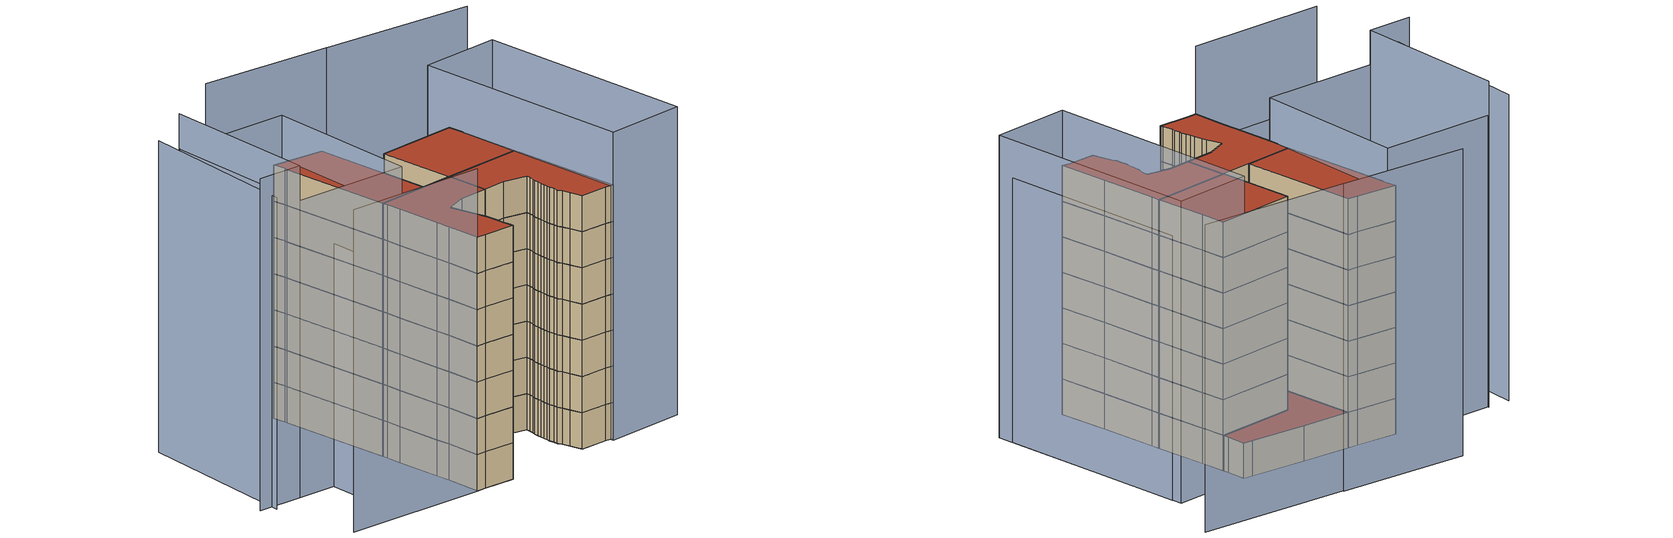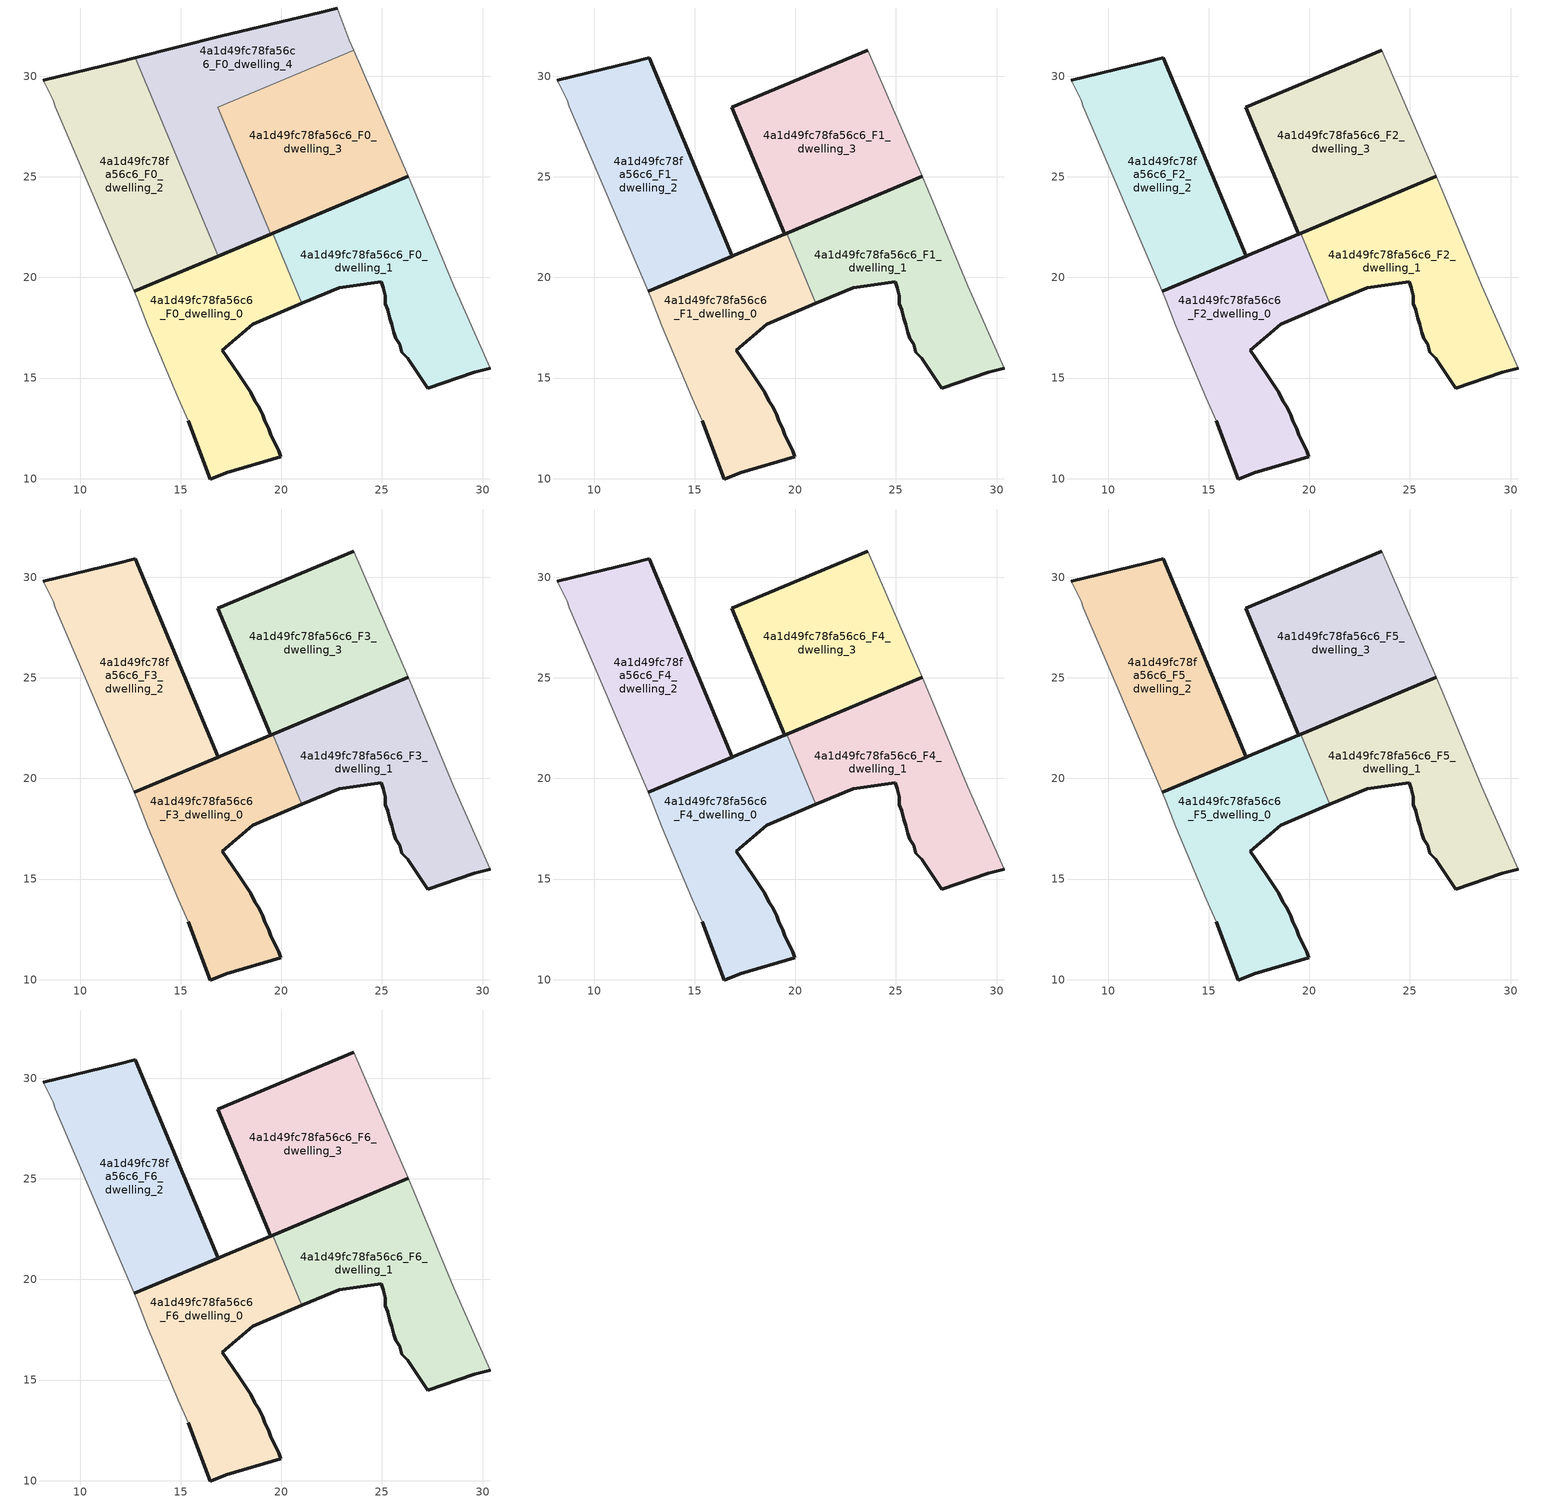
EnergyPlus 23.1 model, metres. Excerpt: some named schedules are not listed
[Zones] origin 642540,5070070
4a1d49fc78fa56c6_F0_dwelling_0
 floor ground (EU_floor_Construction): 19.97,11.08 19.87,11.38 19.47,12.18 19.37,12.48 19.17,12.88 19.07,13.18 18.87,13.58 18.67,13.88 18.47,14.29 18.07,14.88 17.87,15.18 17.07,16.39 18.57,17.69 21.03,18.71 19.57,22.2 12.69,19.32 12.87,18.89 13.37,17.59 14.87,13.99 15.37,12.88 16.47,9.98 17.27,10.28 z0
 wall outside (EU_wall_Construction): 21.03,18.71 18.57,17.69 17.07,16.39 17.87,15.18 18.07,14.88 18.47,14.29 18.67,13.88 18.87,13.58 19.07,13.18 19.17,12.88 19.37,12.48 19.47,12.18 19.87,11.38 19.97,11.08 17.27,10.28 16.47,9.98 15.37,12.88 / 12.69,19.32 19.57,22.2 z0:3
 wall to 4a1d49fc78fa56c6_F0_dwelling_1 (EU_wall_Construction): 19.57,22.2 21.03,18.71 z0:3
 wall adiabatic (EU_wall_Construction): 15.37,12.88 14.87,13.99 13.37,17.59 12.87,18.89 12.69,19.32 z0:3
4a1d49fc78fa56c6_F0_dwelling_1
 floor ground (EU_floor_Construction): 30.38,15.48 28.58,19.59 26.58,24.39 26.31,25.02 19.57,22.2 21.03,18.71 22.88,19.49 24.98,19.79 25.08,19.49 25.18,19.09 25.18,18.69 25.28,18.38 25.38,17.99 25.48,17.68 25.58,17.29 25.68,16.99 25.88,16.68 25.98,16.28 26.28,15.98 26.68,15.38 27.28,14.48 29.58,15.28 z0
 wall outside (EU_wall_Construction): 30.38,15.48 29.58,15.28 27.28,14.48 26.68,15.38 26.28,15.98 25.98,16.28 25.88,16.68 25.68,16.99 25.58,17.29 25.48,17.68 25.38,17.99 25.28,18.38 25.18,18.69 25.18,19.09 25.08,19.49 24.98,19.79 22.88,19.49 21.03,18.71 / 19.57,22.2 26.31,25.02 z0:3
 wall adiabatic (EU_wall_Construction): 26.31,25.02 26.58,24.39 28.58,19.59 30.38,15.48 z0:3
4a1d49fc78fa56c6_F0_dwelling_2
 floor ground (EU_floor_Construction): 16.87,21.07 12.74,30.92 11.87,30.7 8.17,29.8 8.67,28.8 8.77,28.5 12.69,19.32 z0
 wall outside (EU_wall_Construction): 16.87,21.07 12.69,19.32 / 8.17,29.8 11.87,30.7 12.74,30.92 z0:3
 wall to 4a1d49fc78fa56c6_F0_dwelling_4 (EU_wall_Construction): 12.74,30.92 16.87,21.07 z0:3
 wall adiabatic (EU_wall_Construction): 12.69,19.32 8.77,28.5 8.67,28.8 8.17,29.8 z0:3
4a1d49fc78fa56c6_F0_dwelling_3
 floor ground (EU_floor_Construction): 26.31,25.02 24.48,29.29 23.6,31.3 16.83,28.47 19.47,22.16 z0
 wall outside (EU_wall_Construction): 26.31,25.02 19.47,22.16 z0:3
 wall to 4a1d49fc78fa56c6_F0_dwelling_4 (EU_wall_Construction): 19.47,22.16 16.83,28.47 23.6,31.3 z0:3
 wall adiabatic (EU_wall_Construction): 23.6,31.3 24.48,29.29 26.31,25.02 z0:3
4a1d49fc78fa56c6_F0_dwelling_4
 floor ground (EU_floor_Construction): 19.47,22.16 16.83,28.47 23.6,31.3 23.38,31.8 22.78,33.4 21.98,33.2 16.97,32 12.74,30.92 16.87,21.07 z0
 wall outside (EU_wall_Construction): 19.47,22.16 16.87,21.07 / 12.74,30.92 16.97,32 21.98,33.2 22.78,33.4 z0:3
 wall adiabatic (EU_wall_Construction): 22.78,33.4 23.38,31.8 23.6,31.3 z0:3
 roof outside (EU_roof_Construction): 22.78,33.4 23.38,31.8 23.6,31.3 16.83,28.47 19.47,22.16 16.87,21.07 12.74,30.92 16.97,32 21.98,33.2 z3
4a1d49fc78fa56c6_F1_dwelling_0
 floor to 4a1d49fc78fa56c6_F0_dwelling_0 (EU_floor_Construction): 19.97,11.08 19.87,11.38 19.47,12.18 19.37,12.48 19.17,12.88 19.07,13.18 18.87,13.58 18.67,13.88 18.47,14.29 18.07,14.88 17.87,15.18 17.07,16.39 18.57,17.69 21.03,18.71 19.57,22.2 12.69,19.32 12.87,18.89 13.37,17.59 14.87,13.99 15.37,12.88 16.47,9.98 17.27,10.28 z3
 wall outside (EU_wall_Construction): 21.03,18.71 18.57,17.69 17.07,16.39 17.87,15.18 18.07,14.88 18.47,14.29 18.67,13.88 18.87,13.58 19.07,13.18 19.17,12.88 19.37,12.48 19.47,12.18 19.87,11.38 19.97,11.08 17.27,10.28 16.47,9.98 15.37,12.88 / 12.69,19.32 19.57,22.2 z3:6
 wall to 4a1d49fc78fa56c6_F1_dwelling_1 (EU_wall_Construction): 19.57,22.2 21.03,18.71 z3:6
 wall adiabatic (EU_wall_Construction): 15.37,12.88 14.87,13.99 13.37,17.59 12.87,18.89 12.69,19.32 z3:6
4a1d49fc78fa56c6_F1_dwelling_1
 floor to 4a1d49fc78fa56c6_F0_dwelling_1 (EU_floor_Construction): 30.38,15.48 28.58,19.59 26.58,24.39 26.31,25.02 19.57,22.2 21.03,18.71 22.88,19.49 24.98,19.79 25.08,19.49 25.18,19.09 25.18,18.69 25.28,18.38 25.38,17.99 25.48,17.68 25.58,17.29 25.68,16.99 25.88,16.68 25.98,16.28 26.28,15.98 26.68,15.38 27.28,14.48 29.58,15.28 z3
 wall outside (EU_wall_Construction): 30.38,15.48 29.58,15.28 27.28,14.48 26.68,15.38 26.28,15.98 25.98,16.28 25.88,16.68 25.68,16.99 25.58,17.29 25.48,17.68 25.38,17.99 25.28,18.38 25.18,18.69 25.18,19.09 25.08,19.49 24.98,19.79 22.88,19.49 21.03,18.71 / 19.57,22.2 26.31,25.02 z3:6
 wall adiabatic (EU_wall_Construction): 26.31,25.02 26.58,24.39 28.58,19.59 30.38,15.48 z3:6
4a1d49fc78fa56c6_F1_dwelling_2
 floor to 4a1d49fc78fa56c6_F0_dwelling_2 (EU_floor_Construction): 16.87,21.07 12.74,30.92 11.87,30.7 8.17,29.8 8.67,28.8 8.77,28.5 12.69,19.32 z3
 wall outside (EU_wall_Construction): 8.17,29.8 11.87,30.7 12.74,30.92 16.87,21.07 12.69,19.32 z3:6
 wall adiabatic (EU_wall_Construction): 12.69,19.32 8.77,28.5 8.67,28.8 8.17,29.8 z3:6
4a1d49fc78fa56c6_F1_dwelling_3
 floor to 4a1d49fc78fa56c6_F0_dwelling_3 (EU_floor_Construction): 26.31,25.02 24.48,29.29 23.6,31.3 16.83,28.47 19.47,22.16 z3
 wall outside (EU_wall_Construction): 26.31,25.02 19.47,22.16 16.83,28.47 23.6,31.3 z3:6
 wall adiabatic (EU_wall_Construction): 23.6,31.3 24.48,29.29 26.31,25.02 z3:6
4a1d49fc78fa56c6_F2_dwelling_0
 floor to 4a1d49fc78fa56c6_F1_dwelling_0 (EU_floor_Construction): 19.97,11.08 19.87,11.38 19.47,12.18 19.37,12.48 19.17,12.88 19.07,13.18 18.87,13.58 18.67,13.88 18.47,14.29 18.07,14.88 17.87,15.18 17.07,16.39 18.57,17.69 21.03,18.71 19.57,22.2 12.69,19.32 12.87,18.89 13.37,17.59 14.87,13.99 15.37,12.88 16.47,9.98 17.27,10.28 z6
 wall outside (EU_wall_Construction): 21.03,18.71 18.57,17.69 17.07,16.39 17.87,15.18 18.07,14.88 18.47,14.29 18.67,13.88 18.87,13.58 19.07,13.18 19.17,12.88 19.37,12.48 19.47,12.18 19.87,11.38 19.97,11.08 17.27,10.28 16.47,9.98 15.37,12.88 / 12.69,19.32 19.57,22.2 z6:9
 wall to 4a1d49fc78fa56c6_F2_dwelling_1 (EU_wall_Construction): 19.57,22.2 21.03,18.71 z6:9
 wall adiabatic (EU_wall_Construction): 15.37,12.88 14.87,13.99 13.37,17.59 12.87,18.89 12.69,19.32 z6:9
4a1d49fc78fa56c6_F2_dwelling_1
 floor to 4a1d49fc78fa56c6_F1_dwelling_1 (EU_floor_Construction): 30.38,15.48 28.58,19.59 26.58,24.39 26.31,25.02 19.57,22.2 21.03,18.71 22.88,19.49 24.98,19.79 25.08,19.49 25.18,19.09 25.18,18.69 25.28,18.38 25.38,17.99 25.48,17.68 25.58,17.29 25.68,16.99 25.88,16.68 25.98,16.28 26.28,15.98 26.68,15.38 27.28,14.48 29.58,15.28 z6
 wall outside (EU_wall_Construction): 30.38,15.48 29.58,15.28 27.28,14.48 26.68,15.38 26.28,15.98 25.98,16.28 25.88,16.68 25.68,16.99 25.58,17.29 25.48,17.68 25.38,17.99 25.28,18.38 25.18,18.69 25.18,19.09 25.08,19.49 24.98,19.79 22.88,19.49 21.03,18.71 / 19.57,22.2 26.31,25.02 z6:9
 wall adiabatic (EU_wall_Construction): 26.31,25.02 26.58,24.39 28.58,19.59 30.38,15.48 z6:9
4a1d49fc78fa56c6_F2_dwelling_2
 floor to 4a1d49fc78fa56c6_F1_dwelling_2 (EU_floor_Construction): 16.87,21.07 12.74,30.92 11.87,30.7 8.17,29.8 8.67,28.8 8.77,28.5 12.69,19.32 z6
 wall outside (EU_wall_Construction): 8.17,29.8 11.87,30.7 12.74,30.92 16.87,21.07 12.69,19.32 z6:9
 wall adiabatic (EU_wall_Construction): 12.69,19.32 8.77,28.5 8.67,28.8 8.17,29.8 z6:9
4a1d49fc78fa56c6_F2_dwelling_3
 floor to 4a1d49fc78fa56c6_F1_dwelling_3 (EU_floor_Construction): 26.31,25.02 24.48,29.29 23.6,31.3 16.83,28.47 19.47,22.16 z6
 wall outside (EU_wall_Construction): 26.31,25.02 19.47,22.16 16.83,28.47 23.6,31.3 z6:9
 wall adiabatic (EU_wall_Construction): 23.6,31.3 24.48,29.29 26.31,25.02 z6:9
4a1d49fc78fa56c6_F3_dwelling_0
 floor to 4a1d49fc78fa56c6_F2_dwelling_0 (EU_floor_Construction): 19.97,11.08 19.87,11.38 19.47,12.18 19.37,12.48 19.17,12.88 19.07,13.18 18.87,13.58 18.67,13.88 18.47,14.29 18.07,14.88 17.87,15.18 17.07,16.39 18.57,17.69 21.03,18.71 19.57,22.2 12.69,19.32 12.87,18.89 13.37,17.59 14.87,13.99 15.37,12.88 16.47,9.98 17.27,10.28 z9
 wall outside (EU_wall_Construction): 21.03,18.71 18.57,17.69 17.07,16.39 17.87,15.18 18.07,14.88 18.47,14.29 18.67,13.88 18.87,13.58 19.07,13.18 19.17,12.88 19.37,12.48 19.47,12.18 19.87,11.38 19.97,11.08 17.27,10.28 16.47,9.98 15.37,12.88 / 12.69,19.32 19.57,22.2 z9:12
 wall to 4a1d49fc78fa56c6_F3_dwelling_1 (EU_wall_Construction): 19.57,22.2 21.03,18.71 z9:12
 wall adiabatic (EU_wall_Construction): 15.37,12.88 14.87,13.99 13.37,17.59 12.87,18.89 12.69,19.32 z9:12
4a1d49fc78fa56c6_F3_dwelling_1
 floor to 4a1d49fc78fa56c6_F2_dwelling_1 (EU_floor_Construction): 30.38,15.48 28.58,19.59 26.58,24.39 26.31,25.02 19.57,22.2 21.03,18.71 22.88,19.49 24.98,19.79 25.08,19.49 25.18,19.09 25.18,18.69 25.28,18.38 25.38,17.99 25.48,17.68 25.58,17.29 25.68,16.99 25.88,16.68 25.98,16.28 26.28,15.98 26.68,15.38 27.28,14.48 29.58,15.28 z9
 wall outside (EU_wall_Construction): 30.38,15.48 29.58,15.28 27.28,14.48 26.68,15.38 26.28,15.98 25.98,16.28 25.88,16.68 25.68,16.99 25.58,17.29 25.48,17.68 25.38,17.99 25.28,18.38 25.18,18.69 25.18,19.09 25.08,19.49 24.98,19.79 22.88,19.49 21.03,18.71 / 19.57,22.2 26.31,25.02 z9:12
 wall adiabatic (EU_wall_Construction): 26.31,25.02 26.58,24.39 28.58,19.59 30.38,15.48 z9:12
4a1d49fc78fa56c6_F3_dwelling_2
 floor to 4a1d49fc78fa56c6_F2_dwelling_2 (EU_floor_Construction): 16.87,21.07 12.74,30.92 11.87,30.7 8.17,29.8 8.67,28.8 8.77,28.5 12.69,19.32 z9
 wall outside (EU_wall_Construction): 8.17,29.8 11.87,30.7 12.74,30.92 16.87,21.07 12.69,19.32 z9:12
 wall adiabatic (EU_wall_Construction): 12.69,19.32 8.77,28.5 8.67,28.8 8.17,29.8 z9:12
4a1d49fc78fa56c6_F3_dwelling_3
 floor to 4a1d49fc78fa56c6_F2_dwelling_3 (EU_floor_Construction): 26.31,25.02 24.48,29.29 23.6,31.3 16.83,28.47 19.47,22.16 z9
 wall outside (EU_wall_Construction): 26.31,25.02 19.47,22.16 16.83,28.47 23.6,31.3 z9:12
 wall adiabatic (EU_wall_Construction): 23.6,31.3 24.48,29.29 26.31,25.02 z9:12
4a1d49fc78fa56c6_F4_dwelling_0
 floor to 4a1d49fc78fa56c6_F3_dwelling_0 (EU_floor_Construction): 19.97,11.08 19.87,11.38 19.47,12.18 19.37,12.48 19.17,12.88 19.07,13.18 18.87,13.58 18.67,13.88 18.47,14.29 18.07,14.88 17.87,15.18 17.07,16.39 18.57,17.69 21.03,18.71 19.57,22.2 12.69,19.32 12.87,18.89 13.37,17.59 14.87,13.99 15.37,12.88 16.47,9.98 17.27,10.28 z12
 wall outside (EU_wall_Construction): 21.03,18.71 18.57,17.69 17.07,16.39 17.87,15.18 18.07,14.88 18.47,14.29 18.67,13.88 18.87,13.58 19.07,13.18 19.17,12.88 19.37,12.48 19.47,12.18 19.87,11.38 19.97,11.08 17.27,10.28 16.47,9.98 15.37,12.88 / 12.69,19.32 19.57,22.2 z12:15
 wall to 4a1d49fc78fa56c6_F4_dwelling_1 (EU_wall_Construction): 19.57,22.2 21.03,18.71 z12:15
 wall adiabatic (EU_wall_Construction): 15.37,12.88 14.87,13.99 13.37,17.59 12.87,18.89 12.69,19.32 z12:15
4a1d49fc78fa56c6_F4_dwelling_1
 floor to 4a1d49fc78fa56c6_F3_dwelling_1 (EU_floor_Construction): 30.38,15.48 28.58,19.59 26.58,24.39 26.31,25.02 19.57,22.2 21.03,18.71 22.88,19.49 24.98,19.79 25.08,19.49 25.18,19.09 25.18,18.69 25.28,18.38 25.38,17.99 25.48,17.68 25.58,17.29 25.68,16.99 25.88,16.68 25.98,16.28 26.28,15.98 26.68,15.38 27.28,14.48 29.58,15.28 z12
 wall outside (EU_wall_Construction): 30.38,15.48 29.58,15.28 27.28,14.48 26.68,15.38 26.28,15.98 25.98,16.28 25.88,16.68 25.68,16.99 25.58,17.29 25.48,17.68 25.38,17.99 25.28,18.38 25.18,18.69 25.18,19.09 25.08,19.49 24.98,19.79 22.88,19.49 21.03,18.71 / 19.57,22.2 26.31,25.02 z12:15
 wall adiabatic (EU_wall_Construction): 26.31,25.02 26.58,24.39 28.58,19.59 30.38,15.48 z12:15
4a1d49fc78fa56c6_F4_dwelling_2
 floor to 4a1d49fc78fa56c6_F3_dwelling_2 (EU_floor_Construction): 16.87,21.07 12.74,30.92 11.87,30.7 8.17,29.8 8.67,28.8 8.77,28.5 12.69,19.32 z12
 wall outside (EU_wall_Construction): 8.17,29.8 11.87,30.7 12.74,30.92 16.87,21.07 12.69,19.32 z12:15
 wall adiabatic (EU_wall_Construction): 12.69,19.32 8.77,28.5 8.67,28.8 8.17,29.8 z12:15
4a1d49fc78fa56c6_F4_dwelling_3
 floor to 4a1d49fc78fa56c6_F3_dwelling_3 (EU_floor_Construction): 26.31,25.02 24.48,29.29 23.6,31.3 16.83,28.47 19.47,22.16 z12
 wall outside (EU_wall_Construction): 26.31,25.02 19.47,22.16 16.83,28.47 23.6,31.3 z12:15
 wall adiabatic (EU_wall_Construction): 23.6,31.3 24.48,29.29 26.31,25.02 z12:15
4a1d49fc78fa56c6_F5_dwelling_0
 floor to 4a1d49fc78fa56c6_F4_dwelling_0 (EU_floor_Construction): 19.97,11.08 19.87,11.38 19.47,12.18 19.37,12.48 19.17,12.88 19.07,13.18 18.87,13.58 18.67,13.88 18.47,14.29 18.07,14.88 17.87,15.18 17.07,16.39 18.57,17.69 21.03,18.71 19.57,22.2 12.69,19.32 12.87,18.89 13.37,17.59 14.87,13.99 15.37,12.88 16.47,9.98 17.27,10.28 z15
 wall outside (EU_wall_Construction): 21.03,18.71 18.57,17.69 17.07,16.39 17.87,15.18 18.07,14.88 18.47,14.29 18.67,13.88 18.87,13.58 19.07,13.18 19.17,12.88 19.37,12.48 19.47,12.18 19.87,11.38 19.97,11.08 17.27,10.28 16.47,9.98 15.37,12.88 / 12.69,19.32 19.57,22.2 z15:18
 wall to 4a1d49fc78fa56c6_F5_dwelling_1 (EU_wall_Construction): 19.57,22.2 21.03,18.71 z15:18
 wall adiabatic (EU_wall_Construction): 15.37,12.88 14.87,13.99 13.37,17.59 12.87,18.89 12.69,19.32 z15:18
4a1d49fc78fa56c6_F5_dwelling_1
 floor to 4a1d49fc78fa56c6_F4_dwelling_1 (EU_floor_Construction): 30.38,15.48 28.58,19.59 26.58,24.39 26.31,25.02 19.57,22.2 21.03,18.71 22.88,19.49 24.98,19.79 25.08,19.49 25.18,19.09 25.18,18.69 25.28,18.38 25.38,17.99 25.48,17.68 25.58,17.29 25.68,16.99 25.88,16.68 25.98,16.28 26.28,15.98 26.68,15.38 27.28,14.48 29.58,15.28 z15
 wall outside (EU_wall_Construction): 30.38,15.48 29.58,15.28 27.28,14.48 26.68,15.38 26.28,15.98 25.98,16.28 25.88,16.68 25.68,16.99 25.58,17.29 25.48,17.68 25.38,17.99 25.28,18.38 25.18,18.69 25.18,19.09 25.08,19.49 24.98,19.79 22.88,19.49 21.03,18.71 / 19.57,22.2 26.31,25.02 z15:18
 wall adiabatic (EU_wall_Construction): 26.31,25.02 26.58,24.39 28.58,19.59 30.38,15.48 z15:18
4a1d49fc78fa56c6_F5_dwelling_2
 floor to 4a1d49fc78fa56c6_F4_dwelling_2 (EU_floor_Construction): 16.87,21.07 12.74,30.92 11.87,30.7 8.17,29.8 8.67,28.8 8.77,28.5 12.69,19.32 z15
 wall outside (EU_wall_Construction): 8.17,29.8 11.87,30.7 12.74,30.92 16.87,21.07 12.69,19.32 z15:18
 wall adiabatic (EU_wall_Construction): 12.69,19.32 8.77,28.5 8.67,28.8 8.17,29.8 z15:18
4a1d49fc78fa56c6_F5_dwelling_3
 floor to 4a1d49fc78fa56c6_F4_dwelling_3 (EU_floor_Construction): 26.31,25.02 24.48,29.29 23.6,31.3 16.83,28.47 19.47,22.16 z15
 wall outside (EU_wall_Construction): 26.31,25.02 19.47,22.16 16.83,28.47 23.6,31.3 z15:18
 wall adiabatic (EU_wall_Construction): 23.6,31.3 24.48,29.29 26.31,25.02 z15:18
4a1d49fc78fa56c6_F6_dwelling_0
 floor to 4a1d49fc78fa56c6_F5_dwelling_0 (EU_floor_Construction): 19.97,11.08 19.87,11.38 19.47,12.18 19.37,12.48 19.17,12.88 19.07,13.18 18.87,13.58 18.67,13.88 18.47,14.29 18.07,14.88 17.87,15.18 17.07,16.39 18.57,17.69 21.03,18.71 19.57,22.2 12.69,19.32 12.87,18.89 13.37,17.59 14.87,13.99 15.37,12.88 16.47,9.98 17.27,10.28 z18
 wall outside (EU_wall_Construction): 21.03,18.71 18.57,17.69 17.07,16.39 17.87,15.18 18.07,14.88 18.47,14.29 18.67,13.88 18.87,13.58 19.07,13.18 19.17,12.88 19.37,12.48 19.47,12.18 19.87,11.38 19.97,11.08 17.27,10.28 16.47,9.98 15.37,12.88 / 12.69,19.32 19.57,22.2 z18:21
 wall to 4a1d49fc78fa56c6_F6_dwelling_1 (EU_wall_Construction): 19.57,22.2 21.03,18.71 z18:21
 wall adiabatic (EU_wall_Construction): 15.37,12.88 14.87,13.99 13.37,17.59 12.87,18.89 12.69,19.32 z18:21
 roof outside (EU_roof_Construction): 19.57,22.2 21.03,18.71 18.57,17.69 17.07,16.39 17.87,15.18 18.07,14.88 18.47,14.29 18.67,13.88 18.87,13.58 19.07,13.18 19.17,12.88 19.37,12.48 19.47,12.18 19.87,11.38 19.97,11.08 17.27,10.28 16.47,9.98 15.37,12.88 14.87,13.99 13.37,17.59 12.87,18.89 12.69,19.32 z21
4a1d49fc78fa56c6_F6_dwelling_1
 floor to 4a1d49fc78fa56c6_F5_dwelling_1 (EU_floor_Construction): 30.38,15.48 28.58,19.59 26.58,24.39 26.31,25.02 19.57,22.2 21.03,18.71 22.88,19.49 24.98,19.79 25.08,19.49 25.18,19.09 25.18,18.69 25.28,18.38 25.38,17.99 25.48,17.68 25.58,17.29 25.68,16.99 25.88,16.68 25.98,16.28 26.28,15.98 26.68,15.38 27.28,14.48 29.58,15.28 z18
 wall outside (EU_wall_Construction): 30.38,15.48 29.58,15.28 27.28,14.48 26.68,15.38 26.28,15.98 25.98,16.28 25.88,16.68 25.68,16.99 25.58,17.29 25.48,17.68 25.38,17.99 25.28,18.38 25.18,18.69 25.18,19.09 25.08,19.49 24.98,19.79 22.88,19.49 21.03,18.71 / 19.57,22.2 26.31,25.02 z18:21
 wall adiabatic (EU_wall_Construction): 26.31,25.02 26.58,24.39 28.58,19.59 30.38,15.48 z18:21
 roof outside (EU_roof_Construction): 26.58,24.39 28.58,19.59 30.38,15.48 29.58,15.28 27.28,14.48 26.68,15.38 26.28,15.98 25.98,16.28 25.88,16.68 25.68,16.99 25.58,17.29 25.48,17.68 25.38,17.99 25.28,18.38 25.18,18.69 25.18,19.09 25.08,19.49 24.98,19.79 22.88,19.49 21.03,18.71 19.57,22.2 26.31,25.02 z21
4a1d49fc78fa56c6_F6_dwelling_2
 floor to 4a1d49fc78fa56c6_F5_dwelling_2 (EU_floor_Construction): 16.87,21.07 12.74,30.92 11.87,30.7 8.17,29.8 8.67,28.8 8.77,28.5 12.69,19.32 z18
 wall outside (EU_wall_Construction): 8.17,29.8 11.87,30.7 12.74,30.92 16.87,21.07 12.69,19.32 z18:21
 wall adiabatic (EU_wall_Construction): 12.69,19.32 8.77,28.5 8.67,28.8 8.17,29.8 z18:21
 roof outside (EU_roof_Construction): 12.74,30.92 16.87,21.07 12.69,19.32 8.77,28.5 8.67,28.8 8.17,29.8 11.87,30.7 z21
4a1d49fc78fa56c6_F6_dwelling_3
 floor to 4a1d49fc78fa56c6_F5_dwelling_3 (EU_floor_Construction): 26.31,25.02 24.48,29.29 23.6,31.3 16.83,28.47 19.47,22.16 z18
 wall outside (EU_wall_Construction): 26.31,25.02 19.47,22.16 16.83,28.47 23.6,31.3 z18:21
 wall adiabatic (EU_wall_Construction): 23.6,31.3 24.48,29.29 26.31,25.02 z18:21
 roof outside (EU_roof_Construction): 23.6,31.3 24.48,29.29 26.31,25.02 19.47,22.16 16.83,28.47 z21
shading: 4.44,6.25 16.46,10 z0:26.7; 15.37,12.88 8.36,10.58 / 8.36,10.58 6.77,15.42 / 6.77,15.42 13.78,17.72 / 13.78,17.72 15.37,12.88 z0:20.1; 3.46,14.29 -0.69,27.58 / -0.69,27.58 9.28,30.69 / 9.28,30.69 13.43,17.4 / 13.43,17.4 3.46,14.29 z0:24.6; 29.33,36.07 36.76,17.88 / 36.76,17.88 30.17,15.18 / 30.17,15.18 22.73,33.38 / 22.73,33.38 29.33,36.07 z0:25.5; 36.24,19.16 29.68,35.2 z0:22.3; 30,42.24 16.69,38.84 / 16.68,38.9 5.24,36 z0:25.9; -2.65,27.12 0.91,12.88 z0:25.8; -0.67,27.71 3.47,14.28 / 3.47,14.28 -0.39,13.09 z0:27.5
[Building]
EU S2 Campaign: North Axis=0; Terrain=City; Solar Distribution=FullExterior
[Site:Location]
Lyon-Bron: Latitude=45.75; Longitude=5; Time Zone=1; Elevation=198
[SizingPeriod:WeatherFileDays]
AnnualSizingPeriod: Begin Month=1; Begin Day of Month=1; End Month=12; End Day of Month=31; Day of Week for Start Day=Monday; Use Weather File Daylight Saving Period=No; Use Weather File Rain and Snow Indicators=No
[MATERIAL]
EU_InternalMass_Material: Roughness=MediumRough; Thickness=0.1; Conductivity=1; Density=1800; Specific Heat=900; Thermal Absorptance=0.9; Solar Absorptance=0.7; Visible Absorptance=0.7
[MATERIAL:NOMASS] Roughness=MediumRough; Thermal Absorptance=0.9; Solar Absorptance=0.7; Visible Absorptance=0.7
Name | Thermal Resistance
EU_wall_NoMass | 0.776494
EU_roof_NoMass | 0.486893
EU_floor_NoMass | 0.421597
[CONSTRUCTION]
EU_wall_Construction: EU_wall_NoMass
EU_roof_Construction: EU_roof_NoMass
EU_floor_Construction: EU_floor_NoMass
EU_InternalMass_Construction: EU_InternalMass_Material
[ZONE] Type=1; Multiplier=1; Ceiling Height=autocalculate; Floor Area=autocalculate; Part of Total Floor Area=Yes
Name | Volume
4a1d49fc78fa56c6_F0_dwelling_0; 4a1d49fc78fa56c6_F1_dwelling_0; 4a1d49fc78fa56c6_F2_dwelling_0; 4a1d49fc78fa56c6_F3_dwelling_0; 4a1d49fc78fa56c6_F4_dwelling_0; 4a1d49fc78fa56c6_F5_dwelling_0; 4a1d49fc78fa56c6_F6_dwelling_0 | 151.463
4a1d49fc78fa56c6_F0_dwelling_1; 4a1d49fc78fa56c6_F1_dwelling_1; 4a1d49fc78fa56c6_F2_dwelling_1; 4a1d49fc78fa56c6_F3_dwelling_1; 4a1d49fc78fa56c6_F4_dwelling_1; 4a1d49fc78fa56c6_F5_dwelling_1; 4a1d49fc78fa56c6_F6_dwelling_1 | 151.458
4a1d49fc78fa56c6_F0_dwelling_2; 4a1d49fc78fa56c6_F1_dwelling_2; 4a1d49fc78fa56c6_F2_dwelling_2; 4a1d49fc78fa56c6_F3_dwelling_2; 4a1d49fc78fa56c6_F4_dwelling_2; 4a1d49fc78fa56c6_F5_dwelling_2; 4a1d49fc78fa56c6_F6_dwelling_2 | 151.448
4a1d49fc78fa56c6_F0_dwelling_3; 4a1d49fc78fa56c6_F1_dwelling_3; 4a1d49fc78fa56c6_F2_dwelling_3; 4a1d49fc78fa56c6_F3_dwelling_3; 4a1d49fc78fa56c6_F4_dwelling_3; 4a1d49fc78fa56c6_F5_dwelling_3; 4a1d49fc78fa56c6_F6_dwelling_3 | 151.454
4a1d49fc78fa56c6_F0_dwelling_4 | 151.471
[INTERNALMASS] Construction=EU_InternalMass_Construction
Name | Zone or ZoneList | Surface Area
4a1d49fc78fa56c6_F0_dwelling_0_EU_InternalMass | 4a1d49fc78fa56c6_F0_dwelling_0 | 50.4883
4a1d49fc78fa56c6_F0_dwelling_1_EU_InternalMass | 4a1d49fc78fa56c6_F0_dwelling_1 | 50.4858
4a1d49fc78fa56c6_F0_dwelling_2_EU_InternalMass | 4a1d49fc78fa56c6_F0_dwelling_2 | 50.4842
4a1d49fc78fa56c6_F0_dwelling_3_EU_InternalMass | 4a1d49fc78fa56c6_F0_dwelling_3 | 50.4834
4a1d49fc78fa56c6_F0_dwelling_4_EU_InternalMass | 4a1d49fc78fa56c6_F0_dwelling_4 | 50.4906
4a1d49fc78fa56c6_F1_dwelling_0_EU_InternalMass | 4a1d49fc78fa56c6_F1_dwelling_0 | 63.1072
4a1d49fc78fa56c6_F1_dwelling_1_EU_InternalMass | 4a1d49fc78fa56c6_F1_dwelling_1 | 63.1102
4a1d49fc78fa56c6_F1_dwelling_2_EU_InternalMass | 4a1d49fc78fa56c6_F1_dwelling_2 | 63.1099
4a1d49fc78fa56c6_F1_dwelling_3_EU_InternalMass | 4a1d49fc78fa56c6_F1_dwelling_3 | 63.1102
4a1d49fc78fa56c6_F2_dwelling_0_EU_InternalMass | 4a1d49fc78fa56c6_F2_dwelling_0 | 63.1072
4a1d49fc78fa56c6_F2_dwelling_1_EU_InternalMass | 4a1d49fc78fa56c6_F2_dwelling_1 | 63.1102
4a1d49fc78fa56c6_F2_dwelling_2_EU_InternalMass | 4a1d49fc78fa56c6_F2_dwelling_2 | 63.1099
4a1d49fc78fa56c6_F2_dwelling_3_EU_InternalMass | 4a1d49fc78fa56c6_F2_dwelling_3 | 63.1102
4a1d49fc78fa56c6_F3_dwelling_0_EU_InternalMass | 4a1d49fc78fa56c6_F3_dwelling_0 | 63.1072
4a1d49fc78fa56c6_F3_dwelling_1_EU_InternalMass | 4a1d49fc78fa56c6_F3_dwelling_1 | 63.1102
4a1d49fc78fa56c6_F3_dwelling_2_EU_InternalMass | 4a1d49fc78fa56c6_F3_dwelling_2 | 63.1099
4a1d49fc78fa56c6_F3_dwelling_3_EU_InternalMass | 4a1d49fc78fa56c6_F3_dwelling_3 | 63.1102
4a1d49fc78fa56c6_F4_dwelling_0_EU_InternalMass | 4a1d49fc78fa56c6_F4_dwelling_0 | 63.1072
4a1d49fc78fa56c6_F4_dwelling_1_EU_InternalMass | 4a1d49fc78fa56c6_F4_dwelling_1 | 63.1102
4a1d49fc78fa56c6_F4_dwelling_2_EU_InternalMass | 4a1d49fc78fa56c6_F4_dwelling_2 | 63.1099
4a1d49fc78fa56c6_F4_dwelling_3_EU_InternalMass | 4a1d49fc78fa56c6_F4_dwelling_3 | 63.1102
4a1d49fc78fa56c6_F5_dwelling_0_EU_InternalMass | 4a1d49fc78fa56c6_F5_dwelling_0 | 63.1072
4a1d49fc78fa56c6_F5_dwelling_1_EU_InternalMass | 4a1d49fc78fa56c6_F5_dwelling_1 | 63.1102
4a1d49fc78fa56c6_F5_dwelling_2_EU_InternalMass | 4a1d49fc78fa56c6_F5_dwelling_2 | 63.1099
4a1d49fc78fa56c6_F5_dwelling_3_EU_InternalMass | 4a1d49fc78fa56c6_F5_dwelling_3 | 63.1102
4a1d49fc78fa56c6_F6_dwelling_0_EU_InternalMass | 4a1d49fc78fa56c6_F6_dwelling_0 | 63.1072
4a1d49fc78fa56c6_F6_dwelling_1_EU_InternalMass | 4a1d49fc78fa56c6_F6_dwelling_1 | 63.1102
4a1d49fc78fa56c6_F6_dwelling_2_EU_InternalMass | 4a1d49fc78fa56c6_F6_dwelling_2 | 63.1099
4a1d49fc78fa56c6_F6_dwelling_3_EU_InternalMass | 4a1d49fc78fa56c6_F6_dwelling_3 | 63.1102
[OTHEREQUIPMENT] Fuel Type=Electricity; Design Level Calculation Method=Watts/Area; Power per Zone Floor Area=1; Fraction Latent=0; Fraction Radiant=0; Fraction Lost=0; Carbon Dioxide Generation Rate=0; EndUse Subcategory=EU_Step8_InternalGains
Name | Zone or ZoneList or Space or SpaceList | Schedule
EU_Step8_InternalGain_4a1d49fc78fa56c6_F0_dwelling_0_f000 | 4a1d49fc78fa56c6_F0_dwelling_0 | EU_Step8_GainSchedule_4a1d49fc78fa56c6_F0_dwelling_0_f000
EU_Step8_InternalGain_4a1d49fc78fa56c6_F0_dwelling_1_f000 | 4a1d49fc78fa56c6_F0_dwelling_1 | EU_Step8_GainSchedule_4a1d49fc78fa56c6_F0_dwelling_1_f000
EU_Step8_InternalGain_4a1d49fc78fa56c6_F0_dwelling_2_f000 | 4a1d49fc78fa56c6_F0_dwelling_2 | EU_Step8_GainSchedule_4a1d49fc78fa56c6_F0_dwelling_2_f000
EU_Step8_InternalGain_4a1d49fc78fa56c6_F0_dwelling_3_f000 | 4a1d49fc78fa56c6_F0_dwelling_3 | EU_Step8_GainSchedule_4a1d49fc78fa56c6_F0_dwelling_3_f000
EU_Step8_InternalGain_4a1d49fc78fa56c6_F0_dwelling_4_f000 | 4a1d49fc78fa56c6_F0_dwelling_4 | EU_Step8_GainSchedule_4a1d49fc78fa56c6_F0_dwelling_4_f000
EU_Step8_InternalGain_4a1d49fc78fa56c6_F1_dwelling_0_f000 | 4a1d49fc78fa56c6_F1_dwelling_0 | EU_Step8_GainSchedule_4a1d49fc78fa56c6_F1_dwelling_0_f000
EU_Step8_InternalGain_4a1d49fc78fa56c6_F1_dwelling_1_f000 | 4a1d49fc78fa56c6_F1_dwelling_1 | EU_Step8_GainSchedule_4a1d49fc78fa56c6_F1_dwelling_1_f000
EU_Step8_InternalGain_4a1d49fc78fa56c6_F1_dwelling_2_f000 | 4a1d49fc78fa56c6_F1_dwelling_2 | EU_Step8_GainSchedule_4a1d49fc78fa56c6_F1_dwelling_2_f000
EU_Step8_InternalGain_4a1d49fc78fa56c6_F1_dwelling_3_f000 | 4a1d49fc78fa56c6_F1_dwelling_3 | EU_Step8_GainSchedule_4a1d49fc78fa56c6_F1_dwelling_3_f000
EU_Step8_InternalGain_4a1d49fc78fa56c6_F2_dwelling_0_f000 | 4a1d49fc78fa56c6_F2_dwelling_0 | EU_Step8_GainSchedule_4a1d49fc78fa56c6_F2_dwelling_0_f000
EU_Step8_InternalGain_4a1d49fc78fa56c6_F2_dwelling_1_f000 | 4a1d49fc78fa56c6_F2_dwelling_1 | EU_Step8_GainSchedule_4a1d49fc78fa56c6_F2_dwelling_1_f000
EU_Step8_InternalGain_4a1d49fc78fa56c6_F2_dwelling_2_f000 | 4a1d49fc78fa56c6_F2_dwelling_2 | EU_Step8_GainSchedule_4a1d49fc78fa56c6_F2_dwelling_2_f000
EU_Step8_InternalGain_4a1d49fc78fa56c6_F2_dwelling_3_f000 | 4a1d49fc78fa56c6_F2_dwelling_3 | EU_Step8_GainSchedule_4a1d49fc78fa56c6_F2_dwelling_3_f000
EU_Step8_InternalGain_4a1d49fc78fa56c6_F3_dwelling_0_f000 | 4a1d49fc78fa56c6_F3_dwelling_0 | EU_Step8_GainSchedule_4a1d49fc78fa56c6_F3_dwelling_0_f000
EU_Step8_InternalGain_4a1d49fc78fa56c6_F3_dwelling_1_f000 | 4a1d49fc78fa56c6_F3_dwelling_1 | EU_Step8_GainSchedule_4a1d49fc78fa56c6_F3_dwelling_1_f000
EU_Step8_InternalGain_4a1d49fc78fa56c6_F3_dwelling_2_f000 | 4a1d49fc78fa56c6_F3_dwelling_2 | EU_Step8_GainSchedule_4a1d49fc78fa56c6_F3_dwelling_2_f000
EU_Step8_InternalGain_4a1d49fc78fa56c6_F3_dwelling_3_f000 | 4a1d49fc78fa56c6_F3_dwelling_3 | EU_Step8_GainSchedule_4a1d49fc78fa56c6_F3_dwelling_3_f000
EU_Step8_InternalGain_4a1d49fc78fa56c6_F4_dwelling_0_f000 | 4a1d49fc78fa56c6_F4_dwelling_0 | EU_Step8_GainSchedule_4a1d49fc78fa56c6_F4_dwelling_0_f000
EU_Step8_InternalGain_4a1d49fc78fa56c6_F4_dwelling_1_f000 | 4a1d49fc78fa56c6_F4_dwelling_1 | EU_Step8_GainSchedule_4a1d49fc78fa56c6_F4_dwelling_1_f000
EU_Step8_InternalGain_4a1d49fc78fa56c6_F4_dwelling_2_f000 | 4a1d49fc78fa56c6_F4_dwelling_2 | EU_Step8_GainSchedule_4a1d49fc78fa56c6_F4_dwelling_2_f000
EU_Step8_InternalGain_4a1d49fc78fa56c6_F4_dwelling_3_f000 | 4a1d49fc78fa56c6_F4_dwelling_3 | EU_Step8_GainSchedule_4a1d49fc78fa56c6_F4_dwelling_3_f000
EU_Step8_InternalGain_4a1d49fc78fa56c6_F5_dwelling_0_f000 | 4a1d49fc78fa56c6_F5_dwelling_0 | EU_Step8_GainSchedule_4a1d49fc78fa56c6_F5_dwelling_0_f000
EU_Step8_InternalGain_4a1d49fc78fa56c6_F5_dwelling_1_f000 | 4a1d49fc78fa56c6_F5_dwelling_1 | EU_Step8_GainSchedule_4a1d49fc78fa56c6_F5_dwelling_1_f000
EU_Step8_InternalGain_4a1d49fc78fa56c6_F5_dwelling_2_f000 | 4a1d49fc78fa56c6_F5_dwelling_2 | EU_Step8_GainSchedule_4a1d49fc78fa56c6_F5_dwelling_2_f000
EU_Step8_InternalGain_4a1d49fc78fa56c6_F5_dwelling_3_f000 | 4a1d49fc78fa56c6_F5_dwelling_3 | EU_Step8_GainSchedule_4a1d49fc78fa56c6_F5_dwelling_3_f000
EU_Step8_InternalGain_4a1d49fc78fa56c6_F6_dwelling_0_f000 | 4a1d49fc78fa56c6_F6_dwelling_0 | EU_Step8_GainSchedule_4a1d49fc78fa56c6_F6_dwelling_0_f000
EU_Step8_InternalGain_4a1d49fc78fa56c6_F6_dwelling_1_f000 | 4a1d49fc78fa56c6_F6_dwelling_1 | EU_Step8_GainSchedule_4a1d49fc78fa56c6_F6_dwelling_1_f000
EU_Step8_InternalGain_4a1d49fc78fa56c6_F6_dwelling_2_f000 | 4a1d49fc78fa56c6_F6_dwelling_2 | EU_Step8_GainSchedule_4a1d49fc78fa56c6_F6_dwelling_2_f000
EU_Step8_InternalGain_4a1d49fc78fa56c6_F6_dwelling_3_f000 | 4a1d49fc78fa56c6_F6_dwelling_3 | EU_Step8_GainSchedule_4a1d49fc78fa56c6_F6_dwelling_3_f000
[ZONEVENTILATION:DESIGNFLOWRATE] Schedule=EU_AlwaysOn; Design Flow Rate Calculation Method=AirChanges/Hour; Air Changes per Hour=0.693814; Ventilation Type=Natural; Fan Pressure Rise=0; Fan Total Efficiency=1; Constant Term Coefficient=1; Temperature Term Coefficient=0; Velocity Term Coefficient=0; Velocity Squared Term Coefficient=0; Minimum Indoor Temperature=-100; Maximum Indoor Temperature=100; Delta Temperature=-100; Minimum Outdoor Temperature=-100; Maximum Outdoor Temperature=100; Maximum Wind Speed=40
Name | Zone or ZoneList or Space or SpaceList
EU_ConstantAir_4a1d49fc78fa56c6_F0_dwelling_0 | 4a1d49fc78fa56c6_F0_dwelling_0
EU_ConstantAir_4a1d49fc78fa56c6_F0_dwelling_1 | 4a1d49fc78fa56c6_F0_dwelling_1
EU_ConstantAir_4a1d49fc78fa56c6_F0_dwelling_2 | 4a1d49fc78fa56c6_F0_dwelling_2
EU_ConstantAir_4a1d49fc78fa56c6_F0_dwelling_3 | 4a1d49fc78fa56c6_F0_dwelling_3
EU_ConstantAir_4a1d49fc78fa56c6_F0_dwelling_4 | 4a1d49fc78fa56c6_F0_dwelling_4
EU_ConstantAir_4a1d49fc78fa56c6_F1_dwelling_0 | 4a1d49fc78fa56c6_F1_dwelling_0
EU_ConstantAir_4a1d49fc78fa56c6_F1_dwelling_1 | 4a1d49fc78fa56c6_F1_dwelling_1
EU_ConstantAir_4a1d49fc78fa56c6_F1_dwelling_2 | 4a1d49fc78fa56c6_F1_dwelling_2
EU_ConstantAir_4a1d49fc78fa56c6_F1_dwelling_3 | 4a1d49fc78fa56c6_F1_dwelling_3
EU_ConstantAir_4a1d49fc78fa56c6_F2_dwelling_0 | 4a1d49fc78fa56c6_F2_dwelling_0
EU_ConstantAir_4a1d49fc78fa56c6_F2_dwelling_1 | 4a1d49fc78fa56c6_F2_dwelling_1
EU_ConstantAir_4a1d49fc78fa56c6_F2_dwelling_2 | 4a1d49fc78fa56c6_F2_dwelling_2
EU_ConstantAir_4a1d49fc78fa56c6_F2_dwelling_3 | 4a1d49fc78fa56c6_F2_dwelling_3
EU_ConstantAir_4a1d49fc78fa56c6_F3_dwelling_0 | 4a1d49fc78fa56c6_F3_dwelling_0
EU_ConstantAir_4a1d49fc78fa56c6_F3_dwelling_1 | 4a1d49fc78fa56c6_F3_dwelling_1
EU_ConstantAir_4a1d49fc78fa56c6_F3_dwelling_2 | 4a1d49fc78fa56c6_F3_dwelling_2
EU_ConstantAir_4a1d49fc78fa56c6_F3_dwelling_3 | 4a1d49fc78fa56c6_F3_dwelling_3
EU_ConstantAir_4a1d49fc78fa56c6_F4_dwelling_0 | 4a1d49fc78fa56c6_F4_dwelling_0
EU_ConstantAir_4a1d49fc78fa56c6_F4_dwelling_1 | 4a1d49fc78fa56c6_F4_dwelling_1
EU_ConstantAir_4a1d49fc78fa56c6_F4_dwelling_2 | 4a1d49fc78fa56c6_F4_dwelling_2
EU_ConstantAir_4a1d49fc78fa56c6_F4_dwelling_3 | 4a1d49fc78fa56c6_F4_dwelling_3
EU_ConstantAir_4a1d49fc78fa56c6_F5_dwelling_0 | 4a1d49fc78fa56c6_F5_dwelling_0
EU_ConstantAir_4a1d49fc78fa56c6_F5_dwelling_1 | 4a1d49fc78fa56c6_F5_dwelling_1
EU_ConstantAir_4a1d49fc78fa56c6_F5_dwelling_2 | 4a1d49fc78fa56c6_F5_dwelling_2
EU_ConstantAir_4a1d49fc78fa56c6_F5_dwelling_3 | 4a1d49fc78fa56c6_F5_dwelling_3
EU_ConstantAir_4a1d49fc78fa56c6_F6_dwelling_0 | 4a1d49fc78fa56c6_F6_dwelling_0
EU_ConstantAir_4a1d49fc78fa56c6_F6_dwelling_1 | 4a1d49fc78fa56c6_F6_dwelling_1
EU_ConstantAir_4a1d49fc78fa56c6_F6_dwelling_2 | 4a1d49fc78fa56c6_F6_dwelling_2
EU_ConstantAir_4a1d49fc78fa56c6_F6_dwelling_3 | 4a1d49fc78fa56c6_F6_dwelling_3
[HVACTEMPLATE:ZONE:IDEALLOADSAIRSYSTEM] System Availability Schedule=EU_AlwaysOn; Maximum Heating Supply Air Temperature=50; Minimum Cooling Supply Air Temperature=13; Maximum Heating Supply Air Humidity Ratio=0.0156; Minimum Cooling Supply Air Humidity Ratio=0.0077; Heating Limit=NoLimit; Cooling Limit=NoLimit; Heating Availability Schedule=EU_AlwaysOn; Cooling Availability Schedule=EU_CoolingOff; Dehumidification Control Type=ConstantSensibleHeatRatio; Cooling Sensible Heat Ratio=0.7; Dehumidification Setpoint=60; Humidification Control Type=None; Humidification Setpoint=30; Outdoor Air Method=None; Outdoor Air Flow Rate per Person=0.00944; Outdoor Air Flow Rate per Zone Floor Area=0; Outdoor Air Flow Rate per Zone=0; Demand Controlled Ventilation Type=None; Outdoor Air Economizer Type=NoEconomizer; Heat Recovery Type=None; Sensible Heat Recovery Effectiveness=0.7; Latent Heat Recovery Effectiveness=0.65
Name | Template Thermostat
4a1d49fc78fa56c6_F0_dwelling_0 | EU_HeatOnly_4a1d49fc78fa56c6_F0_dwelling_0
4a1d49fc78fa56c6_F0_dwelling_1 | EU_HeatOnly_4a1d49fc78fa56c6_F0_dwelling_1
4a1d49fc78fa56c6_F0_dwelling_2 | EU_HeatOnly_4a1d49fc78fa56c6_F0_dwelling_2
4a1d49fc78fa56c6_F0_dwelling_3 | EU_HeatOnly_4a1d49fc78fa56c6_F0_dwelling_3
4a1d49fc78fa56c6_F0_dwelling_4 | EU_HeatOnly_4a1d49fc78fa56c6_F0_dwelling_4
4a1d49fc78fa56c6_F1_dwelling_0 | EU_HeatOnly_4a1d49fc78fa56c6_F1_dwelling_0
4a1d49fc78fa56c6_F1_dwelling_1 | EU_HeatOnly_4a1d49fc78fa56c6_F1_dwelling_1
4a1d49fc78fa56c6_F1_dwelling_2 | EU_HeatOnly_4a1d49fc78fa56c6_F1_dwelling_2
4a1d49fc78fa56c6_F1_dwelling_3 | EU_HeatOnly_4a1d49fc78fa56c6_F1_dwelling_3
4a1d49fc78fa56c6_F2_dwelling_0 | EU_HeatOnly_4a1d49fc78fa56c6_F2_dwelling_0
4a1d49fc78fa56c6_F2_dwelling_1 | EU_HeatOnly_4a1d49fc78fa56c6_F2_dwelling_1
4a1d49fc78fa56c6_F2_dwelling_2 | EU_HeatOnly_4a1d49fc78fa56c6_F2_dwelling_2
4a1d49fc78fa56c6_F2_dwelling_3 | EU_HeatOnly_4a1d49fc78fa56c6_F2_dwelling_3
4a1d49fc78fa56c6_F3_dwelling_0 | EU_HeatOnly_4a1d49fc78fa56c6_F3_dwelling_0
4a1d49fc78fa56c6_F3_dwelling_1 | EU_HeatOnly_4a1d49fc78fa56c6_F3_dwelling_1
4a1d49fc78fa56c6_F3_dwelling_2 | EU_HeatOnly_4a1d49fc78fa56c6_F3_dwelling_2
4a1d49fc78fa56c6_F3_dwelling_3 | EU_HeatOnly_4a1d49fc78fa56c6_F3_dwelling_3
4a1d49fc78fa56c6_F4_dwelling_0 | EU_HeatOnly_4a1d49fc78fa56c6_F4_dwelling_0
4a1d49fc78fa56c6_F4_dwelling_1 | EU_HeatOnly_4a1d49fc78fa56c6_F4_dwelling_1
4a1d49fc78fa56c6_F4_dwelling_2 | EU_HeatOnly_4a1d49fc78fa56c6_F4_dwelling_2
4a1d49fc78fa56c6_F4_dwelling_3 | EU_HeatOnly_4a1d49fc78fa56c6_F4_dwelling_3
4a1d49fc78fa56c6_F5_dwelling_0 | EU_HeatOnly_4a1d49fc78fa56c6_F5_dwelling_0
4a1d49fc78fa56c6_F5_dwelling_1 | EU_HeatOnly_4a1d49fc78fa56c6_F5_dwelling_1
4a1d49fc78fa56c6_F5_dwelling_2 | EU_HeatOnly_4a1d49fc78fa56c6_F5_dwelling_2
4a1d49fc78fa56c6_F5_dwelling_3 | EU_HeatOnly_4a1d49fc78fa56c6_F5_dwelling_3
4a1d49fc78fa56c6_F6_dwelling_0 | EU_HeatOnly_4a1d49fc78fa56c6_F6_dwelling_0
4a1d49fc78fa56c6_F6_dwelling_1 | EU_HeatOnly_4a1d49fc78fa56c6_F6_dwelling_1
4a1d49fc78fa56c6_F6_dwelling_2 | EU_HeatOnly_4a1d49fc78fa56c6_F6_dwelling_2
4a1d49fc78fa56c6_F6_dwelling_3 | EU_HeatOnly_4a1d49fc78fa56c6_F6_dwelling_3
[SIZING:ZONE] Zone Cooling Design Supply Air Temperature Input Method=SupplyAirTemperature; Zone Cooling Design Supply Air Temperature=13; Zone Heating Design Supply Air Temperature Input Method=SupplyAirTemperature; Zone Heating Design Supply Air Temperature=50; Zone Cooling Design Supply Air Humidity Ratio=0.008; Zone Heating Design Supply Air Humidity Ratio=0.008; Cooling Design Air Flow Method=DesignDay; Cooling Design Air Flow Rate=0; Cooling Minimum Air Flow per Zone Floor Area=0.000762; Cooling Minimum Air Flow=0; Cooling Minimum Air Flow Fraction=0.2; Heating Design Air Flow Method=DesignDay; Heating Design Air Flow Rate=0; Heating Maximum Air Flow per Zone Floor Area=0.002032; Heating Maximum Air Flow=0.141576; Heating Maximum Air Flow Fraction=0.3; Account for Dedicated Outdoor Air System=No; Dedicated Outdoor Air System Control Strategy=NeutralSupplyAir; Dedicated Outdoor Air Low Setpoint Temperature for Design=autosize; Dedicated Outdoor Air High Setpoint Temperature for Design=autosize; Zone Load Sizing Method=Sensible Load Only No Latent Load; Zone Latent Cooling Design Supply Air Humidity Ratio Input Method=HumidityRatioDifference; Zone Cooling Design Supply Air Humidity Ratio Difference=0.005; Zone Latent Heating Design Supply Air Humidity Ratio Input Method=HumidityRatioDifference; Zone Humidification Design Supply Air Humidity Ratio Difference=0.005
4a1d49fc78fa56c6_F0_dwelling_0; 4a1d49fc78fa56c6_F0_dwelling_1; 4a1d49fc78fa56c6_F0_dwelling_2; 4a1d49fc78fa56c6_F0_dwelling_3; 4a1d49fc78fa56c6_F0_dwelling_4; 4a1d49fc78fa56c6_F1_dwelling_0; 4a1d49fc78fa56c6_F1_dwelling_1; 4a1d49fc78fa56c6_F1_dwelling_2; 4a1d49fc78fa56c6_F1_dwelling_3; 4a1d49fc78fa56c6_F2_dwelling_0; 4a1d49fc78fa56c6_F2_dwelling_1; 4a1d49fc78fa56c6_F2_dwelling_2; 4a1d49fc78fa56c6_F2_dwelling_3; 4a1d49fc78fa56c6_F3_dwelling_0; 4a1d49fc78fa56c6_F3_dwelling_1; 4a1d49fc78fa56c6_F3_dwelling_2; 4a1d49fc78fa56c6_F3_dwelling_3; 4a1d49fc78fa56c6_F4_dwelling_0; 4a1d49fc78fa56c6_F4_dwelling_1; 4a1d49fc78fa56c6_F4_dwelling_2; 4a1d49fc78fa56c6_F4_dwelling_3; 4a1d49fc78fa56c6_F5_dwelling_0; 4a1d49fc78fa56c6_F5_dwelling_1; 4a1d49fc78fa56c6_F5_dwelling_2; 4a1d49fc78fa56c6_F5_dwelling_3; 4a1d49fc78fa56c6_F6_dwelling_0; 4a1d49fc78fa56c6_F6_dwelling_1; 4a1d49fc78fa56c6_F6_dwelling_2; 4a1d49fc78fa56c6_F6_dwelling_3
[SCHEDULE:FILE] Column Number=1; Rows to Skip at Top=0; Number of Hours of Data=8760; Column Separator=Comma; Interpolate to Timestep=No; Minutes per Item=60; Adjust Schedule for Daylight Savings=Yes
Name | File
EU_Step8_GainSchedule_4a1d49fc78fa56c6_F0_dwelling_0_f000 | ../../schedules/4a1d49fc78fa56c6/4a1d49fc78fa56c6_F0_dwelling_0_f000_gain.csv
EU_Step8_GainSchedule_4a1d49fc78fa56c6_F0_dwelling_1_f000 | ../../schedules/4a1d49fc78fa56c6/4a1d49fc78fa56c6_F0_dwelling_1_f000_gain.csv
EU_Step8_GainSchedule_4a1d49fc78fa56c6_F0_dwelling_2_f000 | ../../schedules/4a1d49fc78fa56c6/4a1d49fc78fa56c6_F0_dwelling_2_f000_gain.csv
EU_Step8_GainSchedule_4a1d49fc78fa56c6_F0_dwelling_3_f000 | ../../schedules/4a1d49fc78fa56c6/4a1d49fc78fa56c6_F0_dwelling_3_f000_gain.csv
EU_Step8_GainSchedule_4a1d49fc78fa56c6_F0_dwelling_4_f000 | ../../schedules/4a1d49fc78fa56c6/4a1d49fc78fa56c6_F0_dwelling_4_f000_gain.csv
EU_Step8_GainSchedule_4a1d49fc78fa56c6_F1_dwelling_0_f000 | ../../schedules/4a1d49fc78fa56c6/4a1d49fc78fa56c6_F1_dwelling_0_f000_gain.csv
EU_Step8_GainSchedule_4a1d49fc78fa56c6_F1_dwelling_1_f000 | ../../schedules/4a1d49fc78fa56c6/4a1d49fc78fa56c6_F1_dwelling_1_f000_gain.csv
EU_Step8_GainSchedule_4a1d49fc78fa56c6_F1_dwelling_2_f000 | ../../schedules/4a1d49fc78fa56c6/4a1d49fc78fa56c6_F1_dwelling_2_f000_gain.csv
EU_Step8_GainSchedule_4a1d49fc78fa56c6_F1_dwelling_3_f000 | ../../schedules/4a1d49fc78fa56c6/4a1d49fc78fa56c6_F1_dwelling_3_f000_gain.csv
EU_Step8_GainSchedule_4a1d49fc78fa56c6_F2_dwelling_0_f000 | ../../schedules/4a1d49fc78fa56c6/4a1d49fc78fa56c6_F2_dwelling_0_f000_gain.csv
EU_Step8_GainSchedule_4a1d49fc78fa56c6_F2_dwelling_1_f000 | ../../schedules/4a1d49fc78fa56c6/4a1d49fc78fa56c6_F2_dwelling_1_f000_gain.csv
EU_Step8_GainSchedule_4a1d49fc78fa56c6_F2_dwelling_2_f000 | ../../schedules/4a1d49fc78fa56c6/4a1d49fc78fa56c6_F2_dwelling_2_f000_gain.csv
EU_Step8_GainSchedule_4a1d49fc78fa56c6_F2_dwelling_3_f000 | ../../schedules/4a1d49fc78fa56c6/4a1d49fc78fa56c6_F2_dwelling_3_f000_gain.csv
EU_Step8_GainSchedule_4a1d49fc78fa56c6_F3_dwelling_0_f000 | ../../schedules/4a1d49fc78fa56c6/4a1d49fc78fa56c6_F3_dwelling_0_f000_gain.csv
EU_Step8_GainSchedule_4a1d49fc78fa56c6_F3_dwelling_1_f000 | ../../schedules/4a1d49fc78fa56c6/4a1d49fc78fa56c6_F3_dwelling_1_f000_gain.csv
EU_Step8_GainSchedule_4a1d49fc78fa56c6_F3_dwelling_2_f000 | ../../schedules/4a1d49fc78fa56c6/4a1d49fc78fa56c6_F3_dwelling_2_f000_gain.csv
EU_Step8_GainSchedule_4a1d49fc78fa56c6_F3_dwelling_3_f000 | ../../schedules/4a1d49fc78fa56c6/4a1d49fc78fa56c6_F3_dwelling_3_f000_gain.csv
EU_Step8_GainSchedule_4a1d49fc78fa56c6_F4_dwelling_0_f000 | ../../schedules/4a1d49fc78fa56c6/4a1d49fc78fa56c6_F4_dwelling_0_f000_gain.csv
EU_Step8_GainSchedule_4a1d49fc78fa56c6_F4_dwelling_1_f000 | ../../schedules/4a1d49fc78fa56c6/4a1d49fc78fa56c6_F4_dwelling_1_f000_gain.csv
EU_Step8_GainSchedule_4a1d49fc78fa56c6_F4_dwelling_2_f000 | ../../schedules/4a1d49fc78fa56c6/4a1d49fc78fa56c6_F4_dwelling_2_f000_gain.csv
EU_Step8_GainSchedule_4a1d49fc78fa56c6_F4_dwelling_3_f000 | ../../schedules/4a1d49fc78fa56c6/4a1d49fc78fa56c6_F4_dwelling_3_f000_gain.csv
EU_Step8_GainSchedule_4a1d49fc78fa56c6_F5_dwelling_0_f000 | ../../schedules/4a1d49fc78fa56c6/4a1d49fc78fa56c6_F5_dwelling_0_f000_gain.csv
EU_Step8_GainSchedule_4a1d49fc78fa56c6_F5_dwelling_1_f000 | ../../schedules/4a1d49fc78fa56c6/4a1d49fc78fa56c6_F5_dwelling_1_f000_gain.csv
EU_Step8_GainSchedule_4a1d49fc78fa56c6_F5_dwelling_2_f000 | ../../schedules/4a1d49fc78fa56c6/4a1d49fc78fa56c6_F5_dwelling_2_f000_gain.csv
